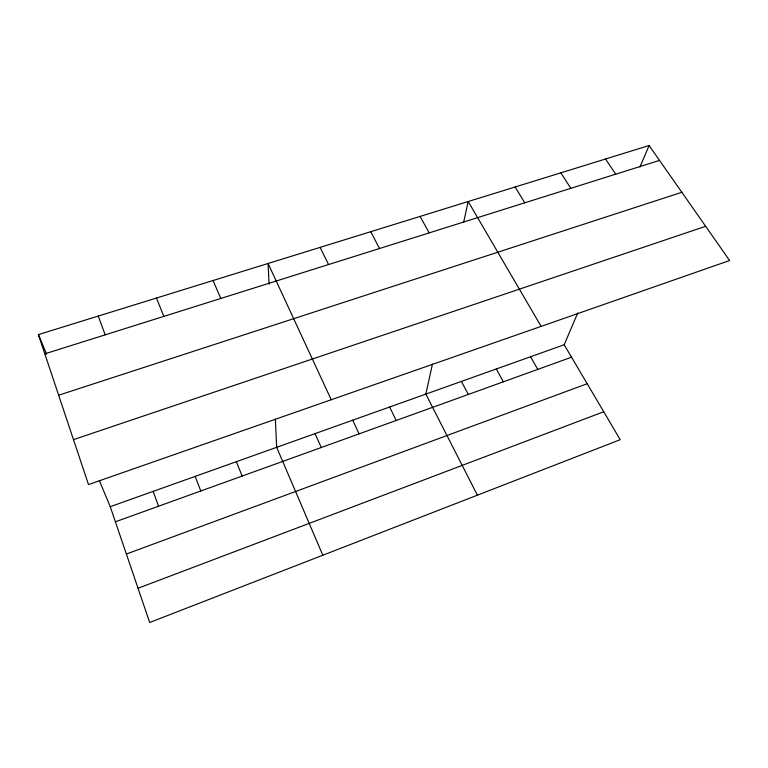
<?xml version="1.0" encoding="UTF-8"?>
<svg xmlns="http://www.w3.org/2000/svg" width="768" height="768" viewBox="0 0 768 768"><rect width="100%" height="100%" fill="white"/><g stroke="black" fill="none" stroke-linecap="round" stroke-linejoin="round"><path stroke-width="1.15" d="M432.461 364.042L425.846 394.109L477.389 495.178M463.69 222.029L468.192 201.523L541.123 326.39M99.389 480.662L110.246 506.678L564.192 344.755L577.766 312.902M639.917 167.05L649.094 145.517L729.6 260.515L88.502 484.579L38.4 334.598L649.094 145.517M138.038 588.259L603.725 411.754M126.384 554.035L587.184 383.712M115.402 521.798L571.536 357.206M73.488 439.632L705.648 226.301M58.646 395.213L681.84 192.288M44.822 353.837L659.52 160.406M605.52 159.014L615.706 174.192M560.87 172.838L570.816 188.314M515.107 186.998L524.803 202.8M564.192 344.755L620.218 439.69L149.693 622.483L110.246 506.678M530.554 356.755L537.763 369.398M420.086 216.422L429.206 232.877M496.301 368.976L503.366 381.811M461.405 381.427L468.317 394.454M370.733 231.706L379.536 248.506M320.083 247.382L328.56 264.547M389.616 407.03L396.202 420.47M352.694 420.202L359.098 433.862M331.238 399.744L268.09 263.482L269.05 284.141M315.053 433.632L321.274 447.514M213.053 280.522L220.79 298.464M322.819 555.226L276.672 447.322L275.357 419.165M38.4 334.598L46.579 354.182M236.342 461.702L242.17 476.054M156.47 298.042L163.805 316.397M195.178 476.39L200.784 490.982M98.275 316.061L105.168 334.848M153.158 491.376L158.534 506.227"/></g></svg>
